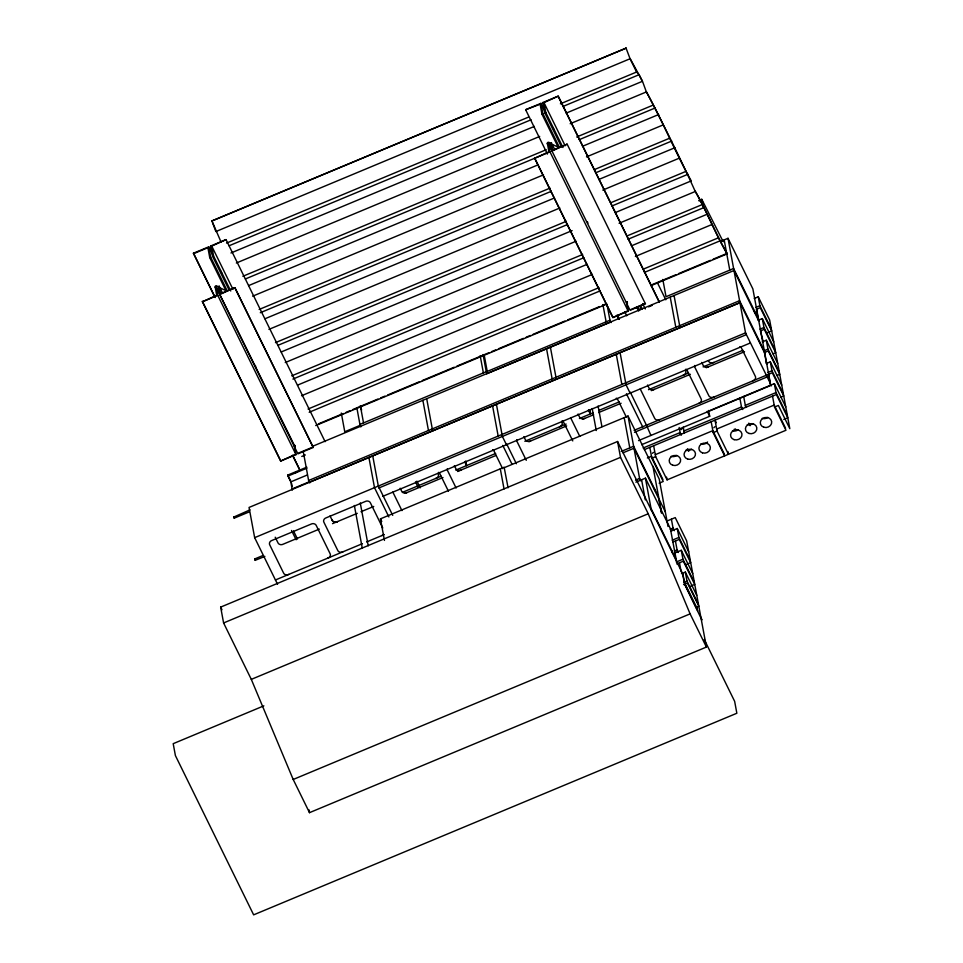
<?xml version="1.0" encoding="UTF-8"?>
<svg xmlns="http://www.w3.org/2000/svg" width="963" height="963" viewBox="0 0 963 963"><rect width="100%" height="100%" fill="white"/><g stroke="black" fill="none" stroke-linecap="round" stroke-linejoin="round"><path stroke-width="1.44" d="M249.285 511.871L234.226 518.154L233.696 517.083L250.055 509.848M234.226 518.154L233.66 516.734M264.873 556.409L255.195 560.322L254.689 558.961L262.899 555.531M255.303 560.382L254.774 559.046M255.351 365.422L255.64 366.734M587.562 221.935L587.851 223.247M640.19 309.629L641.779 309.183M294.75 445.351L294.257 445.941L295.172 445.929M626.961 301.864L626.468 302.454L627.395 302.442M295.184 445.544L294.485 446.507L296.002 454.644L280.654 461.048L202.423 301.756L216.711 295.268L215.339 287.829L216.302 287.431L295.28 447.193M627.395 302.057L626.696 303.02L628.213 311.157L612.877 317.561L534.646 158.269L548.934 151.781L547.55 144.354L548.513 143.944L630.127 310.363L645.379 303.465M211.896 220.96L626.07 48.15L211.896 220.96L215.881 231.553L630.067 58.755L636.591 72.02L639.107 74.693L642.369 81.337L566.184 113.116M557.854 146.496L541.952 114.128L540.123 104.221L525.642 109.722L540.989 103.33L545.6 112.731M561.333 146.52L544.829 112.936L542.903 102.523L558.239 96.131L659.21 301.708M562.97 147.508L545.792 112.527L543.951 102.62L558.239 96.131M214.641 296.7L193.431 253.209L208.766 246.817L213.389 256.218M229.11 290.007L212.618 256.411L210.692 246.01L226.028 239.606L325.109 441.656M193.527 253.702L207.9 247.708L209.741 257.615L225.643 289.983M230.759 290.995L213.569 256.014L211.74 246.107L226.028 239.606M226.558 243.097L528.543 117.101M560.394 103.811L636.591 72.02M541.952 114.128L542.915 113.73L540.989 103.33M544.829 112.936L545.792 112.527M229.086 245.77L531.07 119.773M562.922 106.484L639.107 74.693M209.741 257.615L210.692 257.217L208.766 246.817M212.618 256.411L213.569 256.014M230.964 252.98L534.321 126.418M236.344 263.007L539.701 136.433M570.18 123.721L646.366 91.93C662.64 120.941 674.979 151.937 691.265 180.888L615.08 212.679M546.9 143.619C548.26 140.225 551.51 144.113 547.863 143.21M551.39 142.753L550.427 143.15L551.895 151.071L567.147 144.173L552.762 150.18L551.39 142.753L554.7 149.494M214.689 287.106C216.049 283.712 219.287 287.6 215.64 286.697M219.179 286.228L218.216 286.637L219.684 294.558L297.916 453.85L313.252 447.446L234.936 287.66L220.551 293.667L219.179 286.228L222.489 292.981M242.857 276.285L546.226 149.71M576.693 136.999L652.89 105.208M245.384 278.957L549.981 151.877L548.513 143.944M579.22 139.671L655.406 107.88M202.423 301.756L217.77 295.364L216.302 287.431M219.684 294.558L234.936 287.66M248.647 285.59L538.161 164.805M582.483 146.304L658.668 114.525M252.643 296.195L543.529 174.821M586.479 156.909L662.664 125.118M259.155 309.46L550.054 188.098M594.388 169.596L669.189 138.395M260.299 312.722L551.197 191.348M595.519 172.859L671.705 141.067M264.945 318.777L554.459 197.981M598.781 179.491L674.967 147.7M268.942 329.382L559.828 208.008M602.778 190.096L678.963 158.305M275.454 342.647L566.352 221.285M610.674 202.784L685.487 171.583M277.982 345.32L567.496 224.535M611.818 206.034L688.003 174.255M281.244 351.964L572.142 230.59M285.241 362.557L576.127 241.195M619.077 223.272L695.262 191.493C706.974 211.764 715.34 233.624 727.125 253.895L650.94 285.686M698.994 200.436L701.75 199.293L723.189 241.725M699.09 200.978L701.858 199.823M291.753 375.835L582.651 254.461M626.973 235.971L701.786 204.758M292.896 379.085L583.795 257.723M628.117 239.221L704.302 207.43M297.543 385.14L587.057 264.356M631.379 245.854L707.564 214.075M301.539 395.745L592.426 274.371M635.375 256.459L711.561 224.668M308.052 409.022L598.95 287.648M643.272 269.159L718.085 237.945M309.195 412.272L600.093 290.898M644.416 272.409L720.601 240.618M721.407 241.063L728.016 238.306L752.873 288.912L758.471 319.126M318.392 423.889L343.322 413.488M346.09 412.333L350.255 410.599M353.024 409.444L377.953 399.043M380.722 397.888L384.887 396.154M387.656 394.999L419.507 381.709M422.288 380.541L454.139 367.252M456.919 366.096L488.771 352.807M491.539 351.651L495.704 349.918M498.473 348.762L523.403 338.362M526.171 337.206L530.336 335.473M533.105 334.305L564.956 321.016M567.737 319.86L599.588 306.571M602.356 305.415L606.521 303.682M650.844 285.18L675.773 274.78M678.554 273.624L710.405 260.335M713.186 259.179L725.645 253.979M315.708 425.55L606.606 304.176M612.877 317.561L627.166 311.061M630.994 309.46L644.078 304.007M487.206 371.309L359.693 424.514L360.86 426.886M312.662 446.278L733.987 270.507L758.832 321.1L770.388 383.467L745.531 332.861L254.653 537.667L277.549 584.276M486.64 373.813L610.313 322.208L607.015 304.392M280.654 461.048L294.955 454.548M298.783 452.947L313.168 446.952M648.605 306.872L652.192 305.367M301.768 456.45L305.355 454.957M309.773 481.584L292.114 488.951L290.802 481.885L287.949 476.071L287.768 475.084L306.788 467.151M294.461 473.11L297.098 472.002M287.949 476.071L306.968 468.138M290.802 481.885L307.101 475.084M309.785 482.884L308.617 480.513L739.572 300.709L764.429 351.314M308.979 482.499L739.945 302.695M754.258 298.458L758.254 296.797L769.666 320.017L789.804 428.667L778.393 405.447L774.553 407.036L785.964 430.268L667.082 479.875L655.671 456.643L653.648 445.749M755.907 307.378L759.903 305.704L758.254 296.797M758.29 320.258L762.299 318.584L773.698 341.817M378.7 488.048L745.904 334.835L728.016 238.306M759.939 329.177L763.948 327.504L762.299 318.584M767.68 332.584L771.688 330.923L760.276 307.691L756.437 309.292L758.459 320.185M382.768 496.342L749.972 343.129M762.299 341.889L766.307 340.216L777.707 363.448M402.534 492.31L441.126 476.204M455.764 470.1L495.656 453.465M524.835 441.283L566.136 424.057M579.437 418.496L593.076 412.814M598.601 410.503L619.329 401.86M648.508 389.69L688.485 373.006M703.122 366.903L742.979 350.267M319.307 529.108L283.254 544.155A3.696 3.238 -10.5 0 1 277.789 542.434L275.225 537.222M332.512 523.655L357.249 513.339M361.005 511.714L373.74 506.466M405.351 493.273L442.992 477.516M457.569 471.485L496.041 455.427M529.024 441.668L566.665 425.911M582.615 419.314L593.617 414.728M598.649 412.561L621.099 403.256M651.325 390.641L690.351 374.306M706.252 367.734L744.519 351.7M763.948 350.809L767.956 349.136L766.307 340.216M773.048 353.83L775.721 352.711L764.285 329.322L760.445 330.923L763.37 342.419M384.454 540.424L380.457 518.84L504.143 467.236L508.079 487.796M504.347 467.645L628.02 416.04L652.878 466.646M766.307 363.52L770.316 361.847L781.715 385.08M767.956 372.44L771.965 370.767L770.316 361.847M275.43 579.979L362.437 543.674M366.602 541.94L383.996 534.682M634.099 430.329L772.326 372.741L783.738 395.974L781.077 397.093M634.473 432.315L766.68 377.147L766.319 375.161M667.287 520.911L675.232 517.6L686.643 540.833L706.409 647.064L309.496 812.664L293.197 779.476L251.307 679.372L223.597 622.953L220.659 607.111L617.572 441.511L683.08 574.574M777.069 375.462L779.729 374.342L768.293 350.953L764.453 352.554L765.874 360.198M708.335 411.189L774.348 383.647L785.76 406.88M638.541 440.609L770.761 385.441M621.255 451.418L633.618 446.266L658.475 496.872M641.659 444.677L709.695 416.281L708.612 410.479M622.989 452.827L633.991 448.24L658.848 498.846L661.509 513.243M223.597 622.953L620.509 457.353L617.572 441.511M643.152 447.988L680.131 432.568L681.395 435.144M683.959 430.967L741.486 406.964L742.75 409.54M745.326 405.363L775.997 392.567L774.348 383.647M644.331 449.637L776.371 394.541L787.782 417.773L783.774 419.447M647.365 457.979L651.47 456.257L662.881 479.49M655.297 454.656L712.825 430.666L724.236 453.886M716.665 429.065L774.192 405.062L785.591 428.294M659.137 483.185L663.242 481.476L651.831 458.244L655.671 456.643M724.609 455.872L713.198 432.64L717.026 431.039L715.015 420.145L716.279 422.721M635.508 480.164L639.588 478.467L640.756 480.838M635.869 482.15L645.427 478.166L670.597 529.108M251.307 679.372L648.219 513.773L690.11 613.876L706.409 647.064M670.308 529.265L673.053 528.121L674.317 530.697M670.585 531.287L677.254 528.494L688.665 551.727M263.862 705.843L173.196 743.677L175.398 755.57L253.642 914.85L736.851 713.246L734.649 701.353L704.266 639.504M672.234 540.195L678.903 537.414L677.254 528.494M672.692 542.145L679.276 539.4L690.676 562.633L686.679 564.294M674.353 551.053L677.085 549.909L678.361 552.497M674.618 553.075L681.286 550.294L692.698 573.527M676.279 561.995L682.948 559.214L681.286 550.294M676.736 563.933L683.309 561.2L694.72 584.421L690.712 586.094M681.491 573.695L685.331 572.094L696.743 595.327M684.32 582.121L686.98 581.014L685.331 572.094M683.586 584.565L687.426 582.964L698.837 606.184L696.093 607.328M293.197 779.476L690.11 613.876M627.491 303.706L626.744 303.237M552.726 144.619L557.95 147.014M220.515 288.106L225.739 290.501M636.29 307.366L638.746 308.666M292.114 488.951L292.234 490.167M759.903 305.704L771.315 328.937M763.948 327.504L775.359 350.737M759.362 320.787L733.613 268.521L666.023 296.724L662.821 279.451M630.139 58.599L642.453 81.181L646.366 91.93M646.438 91.786C663.483 124.648 680.119 157.727 695.262 191.493M695.334 191.336C707.011 211.487 715.304 233.239 727.029 253.401L727.125 253.895M767.956 349.136L779.368 372.368M764.803 353.301L739.933 302.635L249.056 507.441L254.653 537.667M771.965 370.767L783.376 393.999M767.379 364.05L766.115 361.462L766.476 363.448M775.997 392.567L787.409 415.787M770.147 383.262L771.411 385.85M748.829 423.142L750.093 425.718M701.714 362.425L703.002 365.025A3.696 3.238 -10.5 0 0 708.467 366.747M657.464 282.845L665.794 299.794M558.335 96.625L659.306 302.201M707.239 411.309L709.695 416.281M717.026 431.039L728.437 454.271L727.932 451.551M567.147 144.173L645.475 303.959M543.951 102.62L565.149 145.786M642.658 303.598L645.306 308.991M542.903 102.523L544.877 106.556M640.937 306.258L642.261 308.942M552.858 127.513L554.182 130.198M639.865 306.415L641.177 309.111M542.915 113.73L559.407 147.327M637.939 307.221L639.263 309.905M636.687 307.004L638.674 311.049M549.981 151.877L628.213 311.157M525.642 109.722L547.417 154.068M624.722 311.771L626.708 315.804M687.462 448.746L688.738 451.322M617.367 315.286L619.293 319.198M616.777 315.31L618.74 319.307M647.545 385.019L648.833 387.632A3.696 3.238 -10.5 0 0 654.298 389.353M534.549 157.776L612.781 317.068M611.12 322.593L609.952 320.222L486.267 371.826L483.077 354.565M630.271 392.182L646.618 425.477M630.127 393.133L626.058 384.839L620.088 352.639M650.916 435.445L646.474 425.165M626.432 393.783L642.79 427.078M626.299 417.015L617.969 400.078A3.696 3.238 -10.5 0 0 616.296 398.188M678.903 537.414L690.315 560.647M659.005 499.015L665.313 511.871M682.948 559.214L694.347 582.446M686.98 581.014L698.392 604.234M651.024 508.38L675.882 558.985M684.236 582.17L697.272 608.712M620.509 457.353L648.219 513.773M588.381 410.045L590.307 413.97M578.041 414.03L579.317 416.63A3.696 3.238 -10.5 0 0 584.782 418.351M579.798 436.42L571.468 419.471A3.696 3.238 -10.5 0 1 570.951 417.569M572.768 440.922L563.8 422.673A3.696 3.238 -10.5 0 0 562.127 420.783M523.872 436.624L525.148 439.236A3.696 3.238 -10.5 0 0 530.613 440.958M526.267 460.326L517.3 442.077A3.696 3.238 -10.5 0 1 516.866 439.67M506.586 443.787L516.397 463.757M506.454 444.737L502.373 436.444L496.414 404.243M502.758 445.388L511.907 464.022M502.614 468.62L494.296 451.671A3.696 3.238 -10.5 0 0 492.623 449.793M464.696 461.65L466.634 465.574M454.355 465.623L455.643 468.235A3.696 3.238 -10.5 0 0 461.108 469.956M456.113 488.024L447.795 471.076A3.696 3.238 -10.5 0 1 447.362 468.668M448.445 491.226L440.127 474.278A3.696 3.238 -10.5 0 0 438.454 472.388M416.907 481.127L420.205 487.844M415.522 481.837L418.171 487.23M360.294 406.916L361.667 410.021M400.187 488.229L401.475 490.841A3.696 3.238 -10.5 0 0 406.94 492.55M401.944 510.619L393.626 493.682A3.696 3.238 -10.5 0 1 393.109 491.768M392.723 515.361L378.327 486.062L372.729 455.848M388.883 516.962L374.499 487.663L368.901 457.449M380.457 518.84L381.769 521.501M382.78 528.049L370.611 503.276A3.696 3.238 -10.5 0 0 365.146 501.554L326.325 517.757A3.696 3.238 -10.5 0 0 324.11 522.68L337.556 550.054A3.696 3.238 -10.5 0 0 343.021 551.775M221.105 242.17L212.594 222.465M235.02 288.154L313.252 447.446M211.74 246.107L232.938 289.273M210.692 246.01L212.667 250.043M220.647 271L221.972 273.685M210.692 257.217L227.196 290.802M330.044 515.927L332.006 519.924A3.696 3.238 -10.5 0 0 337.471 521.645M217.77 295.364L296.002 454.644M193.431 253.209L215.206 297.555M293.077 456.101L299.674 469.547M292.511 455.258L299.77 470.04M202.338 301.263L280.57 460.555M287.768 475.084L291.031 481.717M293.534 530.998L297.483 539.051M291.548 530.469L296.11 539.762M220.659 607.111L221.984 609.784M626.07 48.15L630.067 58.755M700.847 617.09L701.895 619.979L684.597 584.156L682.767 574.249M768.498 374.342L770.52 385.248M772.531 396.142L774.553 407.036M754.39 310.832L754.763 312.806M724.176 239.907L729.773 270.122M743.665 396.443L745.687 407.349M739.837 398.044L741.859 408.95M702.256 200.605L703.315 206.335M701.75 199.293L703.171 206.961M711.176 421.746L713.198 432.64M674.052 295.497L680.022 327.697M670.224 297.098L675.821 327.312M683.261 427.139L684.332 432.941M679.18 427.464L680.492 434.542M697.802 610.867L684.91 584.481L682.923 574.405M666.577 477.142L667.082 479.875M671.392 519.201L673.414 530.095M675.436 541.001L677.458 551.895M679.481 562.789L681.13 571.709M670.429 528.94L676.556 561.309M668.033 526.508L659.234 479.056L652.914 466.2L661.437 512.184M671.801 550.692L672.174 552.678M649.82 447.35L651.831 458.244M654.407 488.578L654.768 490.552M645.427 478.166L651.385 510.366M641.587 479.767L645.318 499.905M628.02 416.04L639.962 480.441M616.26 354.24L621.857 384.454M624.18 417.641L629.79 447.867M602.91 304.561L606.112 321.823M598.095 406.025L601.911 426.573M592.185 408.529L596.266 430.545M589.512 409.648L590.175 414.018L589.416 409.684M550.379 347.089L556.337 379.29M546.539 348.69L552.136 378.916M484.281 355.479L487.579 373.295M492.575 405.844L498.172 436.058M480.176 355.648L483.378 372.91M500.303 468.837L504.034 488.975M465.827 461.241L466.501 465.623L465.731 461.289M426.693 398.694L432.664 430.894M422.865 400.295L428.463 430.509M360.331 405.652L363.533 422.913M356.96 408.36L360.102 425.345L344.766 431.749L341.299 413.043M360.27 502.963L368.215 545.816M354.36 505.479L362.305 548.332M303.285 451.731L308.617 480.513M291.62 483.546L292.138 486.375M308.979 809.823L309.496 812.664M753.006 423.6A5.754 5.044 -10.5 0 1 747.336 424.539M767.872 417.4A5.754 5.044 -10.5 0 1 762.19 418.339M738.152 429.799A5.754 5.044 -10.5 0 1 732.47 430.738M691.651 449.203A5.754 5.044 -10.5 0 1 685.969 450.142M707.552 442.005A5.754 5.044 -10.5 0 1 700.835 443.943M676.784 455.403A5.754 5.044 -10.5 0 1 671.115 456.342M735.527 428.944A5.754 5.044 -10.5 0 1 734.095 429.354M713.848 427.728A5.754 5.044 -10.5 0 1 714.895 426.741M652.493 453.332A5.754 5.044 -10.5 0 1 653.54 452.345M681.154 429.63A5.754 5.044 -10.5 0 1 682.201 428.643M659.896 419.567A3.696 3.238 -10.5 0 1 654.431 417.846L640.985 390.472A3.696 3.238 -10.5 0 1 640.467 388.571M739.981 346.584A3.696 3.238 -10.5 0 1 741.654 348.474L755.1 375.847A3.696 3.238 -10.5 0 1 752.897 380.77M714.065 396.973A3.696 3.238 -10.5 0 1 708.599 395.251L695.154 367.866A3.696 3.238 -10.5 0 1 694.72 365.471M685.812 369.19A3.696 3.238 -10.5 0 1 687.486 371.068L700.932 398.453A3.696 3.238 -10.5 0 1 698.729 403.365M713.86 362.425A3.696 3.238 -10.5 0 1 708.395 360.704M685.379 370.298A3.696 3.238 -10.5 0 1 683.176 375.221M561.706 421.902A3.696 3.238 -10.5 0 1 559.503 426.826M288.852 574.369A3.696 3.238 -10.5 0 1 283.387 572.66L269.941 545.275A3.696 3.238 -10.5 0 1 272.156 540.363L310.977 524.161A3.696 3.238 -10.5 0 1 316.442 525.882L329.888 553.256A3.696 3.238 -10.5 0 1 327.685 558.179M383.743 534.429A3.696 3.238 -10.5 0 1 381.854 535.572M337.423 521.561A3.696 3.238 -10.5 0 1 331.958 519.839M438.021 473.507A3.696 3.238 -10.5 0 1 435.818 478.418M734.131 439.658A5.754 5.044 -10.5 0 0 741.943 433.928A5.754 5.044 -10.5 0 0 732.735 431.039A5.754 5.044 -10.5 0 0 734.131 439.658M748.985 433.458A5.754 5.044 -10.5 0 0 756.798 427.728A5.754 5.044 -10.5 0 0 747.601 424.839A5.754 5.044 -10.5 0 0 748.985 433.458M763.852 427.259A5.754 5.044 -10.5 0 0 771.664 421.529A5.754 5.044 -10.5 0 0 762.467 418.64A5.754 5.044 -10.5 0 0 763.852 427.259M672.764 465.261A5.754 5.044 -10.5 0 0 680.588 459.532A5.754 5.044 -10.5 0 0 671.38 456.643A5.754 5.044 -10.5 0 0 672.764 465.261M687.63 459.062A5.754 5.044 -10.5 0 0 695.442 453.332A5.754 5.044 -10.5 0 0 686.246 450.443A5.754 5.044 -10.5 0 0 687.63 459.062M702.484 452.863A5.754 5.044 -10.5 0 0 710.309 447.133A5.754 5.044 -10.5 0 0 701.1 444.244A5.754 5.044 -10.5 0 0 702.484 452.863"/></g></svg>
